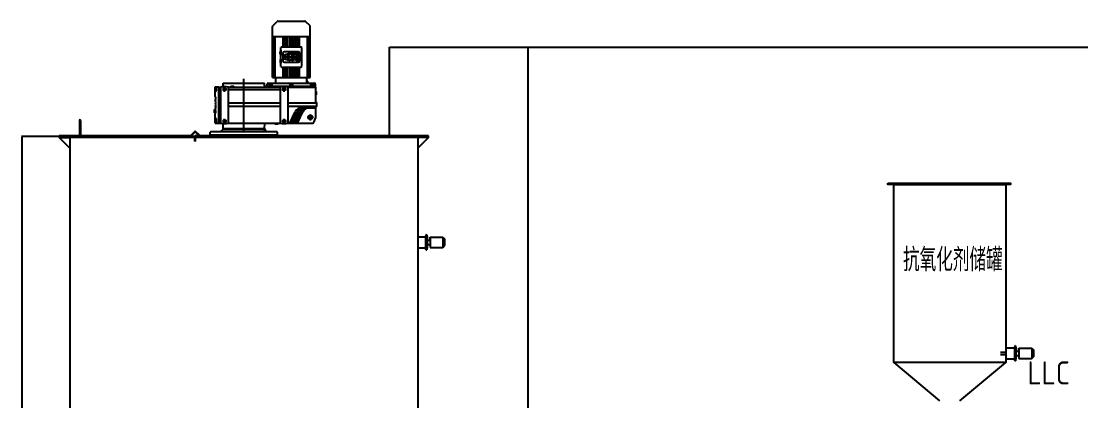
# Model space of a CAD drawing. Header units: millimetres. Extents: x 1783 to 21704, y 2913 to 17571.
# Drawn here: x 11155 to 16667, y 7402 to 9375 of the extents above; entities that cross this region are included whole.
import ezdxf

# ---------------------------------------------------------------- set-up
doc = ezdxf.new("R2010")
doc.units = ezdxf.units.MM
doc.linetypes.add('CENTER', pattern=[2, 1.25, -0.25, 0.25, -0.25])
doc.linetypes.add('DASHED', pattern=[0.75, 0.5, -0.25])
for name, color, linetype in [('00', 7, 'Continuous'), ('1', 1, 'Continuous'), ('2', 2, 'DASHED'), ('3', 3, 'CENTER')]:
    doc.layers.add(name, color=color, linetype=linetype)
doc.styles.add('HZ', font='gbenor.shx', dxfattribs={"bigfont": 'gbcbig.shx'})
doc.dimstyles.new('ISO-25', dxfattribs={"dimtxt": 2.5, "dimasz": 2.5, "dimexe": 1.25, "dimexo": 0.625, "dimtad": 1, "dimtxsty": 'Standard', "dimcen": 2.5, "dimadec": 0, "dimazin": 0, "dimtfac": 1, "dimtmove": 0, "dimatfit": 3, "dimfxl": 1, "dimarcsym": 0})

# ---------------------------------------------------------------- blocks, each defined once
blk = doc.blocks.new('*D20')
at = {"color": 0, "lineweight": -2, "transparency": 16777216}
for p, q in [((11352.9, 8775.9), (11157.5, 8775.9)), ((11158.8, 8773.4), (11158.8, 6278.4)), ((11407.9, 6275.9), (11157.5, 6275.9))]:
    blk.add_line(p, q, dxfattribs=at)
at = {"color": 0, "transparency": 16777216}
for points in [[(11158.4, 8773.4), (11159.2, 8773.4), (11158.8, 8775.9)], [(11158.4, 6278.4), (11159.2, 6278.4), (11158.8, 6275.9)]]:
    blk.add_solid(points, dxfattribs=at)
at = {"layer": 'Defpoints', "color": 0, "transparency": 16777216}
for p in [(11353.6, 8775.9), (11158.8, 6275.9), (11408.6, 6275.9)]:
    blk.add_point(p, dxfattribs=at)
at = {"color": 0, "transparency": 16777216, "insert": (11156.9, 7525.9), "char_height": 2.5, "attachment_point": 5, "rotation": 90}
blk.add_mtext('2500', dxfattribs=at)

msp = doc.modelspace()

# ---------------------------------------------------------------- linework, layer by layer
for p, q in [((12463.536, 9350.899), (12486.607, 9373.97)), ((12490.142, 9375.435), (12560.571, 9375.435)), ((12560.571, 9375.435), (12631, 9375.435)), ((12657.607, 9350.899), (12634.536, 9373.97)), ((12462.071, 9296.435), (12462.071, 9347.364)), ((12659.071, 9296.435), (12659.071, 9347.364)), ((12462.071, 9082.935), (12462.071, 9296.435)), ((12462.071, 9296.435), (12560.571, 9296.435)), ((12467.071, 9082.935), (12467.071, 9296.435)), ((12467.071, 9296.435), (12467.071, 9296.435)), ((12477.071, 9082.935), (12477.071, 9296.435)), ((12477.071, 9296.435), (12477.071, 9296.435)), ((12518.571, 9242.435), (12518.571, 9296.435)), ((12518.571, 9296.435), (12518.571, 9296.435)), ((12529.071, 9242.435), (12529.071, 9296.435)), ((12529.071, 9296.435), (12529.071, 9296.435)), ((12539.571, 9242.435), (12539.571, 9296.435)), ((12539.571, 9296.435), (12539.571, 9296.435)), ((12550.071, 9242.435), (12550.071, 9296.435)), ((12550.071, 9296.435), (12550.071, 9296.435)), ((12560.571, 9242.435), (12560.571, 9296.435)), ((12560.571, 9296.435), (12659.071, 9296.435)), ((12571.071, 9242.435), (12571.071, 9296.435)), ((12571.071, 9296.435), (12571.071, 9296.435)), ((12581.571, 9242.435), (12581.571, 9296.435)), ((12581.571, 9296.435), (12581.571, 9296.435)), ((12592.071, 9242.435), (12592.071, 9296.435)), ((12592.071, 9296.435), (12592.071, 9296.435)), ((12602.571, 9242.435), (12602.571, 9296.435)), ((12602.571, 9296.435), (12602.571, 9296.435)), ((12644.071, 9082.935), (12644.071, 9296.435)), ((12644.071, 9296.435), (12644.071, 9296.435)), ((12654.071, 9082.935), (12654.071, 9296.435)), ((12654.071, 9296.435), (12654.071, 9296.435)), ((12659.071, 9082.935), (12659.071, 9296.435)), ((12659.071, 9296.435), (12659.071, 9296.435)), ((12659.071, 9296.435), (12659.071, 9296.435)), ((12505.071, 9225.435), (12506.071, 9225.435)), ((12505.071, 9197.435), (12505.071, 9225.435)), ((12506.071, 9225.435), (12506.071, 9238.435)), ((12506.071, 9225.435), (12506.071, 9197.435)), ((12510.071, 9242.435), (12611.071, 9242.435)), ((12516.971, 9208.645), (12516.971, 9170.225)), ((12523.721, 9201.295), (12556.944, 9210.197)), ((12595.87, 9216.946), (12525.273, 9216.946)), ((12556.944, 9210.197), (12556.944, 9203.21)), ((12570.442, 9210.197), (12563.693, 9210.197)), ((12563.693, 9210.197), (12563.693, 9190.996)), ((12570.442, 9197.745), (12570.442, 9210.197)), ((12583.932, 9210.197), (12577.183, 9210.197)), ((12577.183, 9210.197), (12577.183, 9197.745)), ((12583.932, 9197.745), (12583.932, 9210.197)), ((12597.422, 9210.197), (12590.673, 9210.197)), ((12590.673, 9210.197), (12590.673, 9197.745)), ((12597.422, 9190.996), (12597.422, 9210.197)), ((12604.171, 9170.225), (12604.171, 9208.645)), ((12615.071, 9140.435), (12615.071, 9238.435)), ((13071.787, 8778.935), (13071.787, 9241.251)), ((13071.787, 9241.251), (19014.697, 9241.251)), ((13793.024, 5384.938), (13793.024, 9241.251)), ((12506.071, 9197.435), (12505.071, 9197.435)), ((12505.071, 9177.435), (12506.071, 9177.435)), ((12505.071, 9157.435), (12505.071, 9177.435)), ((12506.071, 9157.435), (12505.071, 9157.435)), ((12506.071, 9177.435), (12506.071, 9197.435)), ((12506.071, 9177.435), (12506.071, 9157.435)), ((12506.071, 9140.435), (12506.071, 9157.435)), ((12523.721, 9194.308), (12523.721, 9201.295)), ((12541.906, 9189.435), (12523.721, 9194.308)), ((12523.721, 9184.562), (12541.906, 9189.435)), ((12523.721, 9177.575), (12523.721, 9184.562)), ((12556.944, 9168.672), (12523.721, 9177.575)), ((12525.273, 9161.923), (12595.87, 9161.923)), ((12556.944, 9203.21), (12536.759, 9197.801)), ((12536.759, 9197.801), (12556.944, 9192.393)), ((12556.944, 9186.477), (12536.759, 9181.068)), ((12536.759, 9181.068), (12556.944, 9175.66)), ((12556.944, 9192.393), (12556.944, 9186.477)), ((12556.944, 9175.66), (12556.944, 9168.672)), ((12563.693, 9190.996), (12597.422, 9190.996)), ((12563.693, 9185.798), (12563.693, 9168.672)), ((12570.442, 9168.672), (12563.693, 9168.672)), ((12570.442, 9187.874), (12565.769, 9187.874)), ((12577.183, 9197.745), (12570.442, 9197.745)), ((12590.673, 9176.427), (12570.442, 9187.874)), ((12590.673, 9168.672), (12570.442, 9180.119)), ((12570.442, 9180.119), (12570.442, 9168.672)), ((12590.673, 9197.745), (12583.932, 9197.745)), ((12597.422, 9187.874), (12590.673, 9187.874)), ((12590.673, 9187.874), (12590.673, 9176.427)), ((12590.673, 9168.672), (12595.347, 9168.672)), ((12597.422, 9170.748), (12597.422, 9187.874)), ((12510.071, 9136.435), (12611.071, 9136.435)), ((12518.571, 9082.935), (12518.571, 9136.435)), ((12529.071, 9082.935), (12529.071, 9136.435)), ((12539.571, 9082.935), (12539.571, 9136.435)), ((12550.071, 9082.935), (12550.071, 9136.435)), ((12560.571, 9082.935), (12560.571, 9136.435)), ((12571.071, 9082.935), (12571.071, 9136.435)), ((12581.571, 9082.935), (12581.571, 9136.435)), ((12592.071, 9082.935), (12592.071, 9136.435)), ((12602.571, 9082.935), (12602.571, 9136.435)), ((12201.697, 9034.572), (12206.071, 9040.935)), ((12206.071, 9052.935), (12421.071, 9052.935)), ((12206.071, 9040.935), (12206.071, 9052.935)), ((12421.071, 9040.935), (12421.071, 9052.935)), ((12426.571, 9032.935), (12421.071, 9040.935)), ((12435.571, 9037.935), (12435.571, 9048.935)), ((12439.571, 9052.935), (12475.571, 9052.935)), ((12462.071, 9082.935), (12659.071, 9082.935)), ((12475.571, 9052.935), (12645.571, 9052.935)), ((12479.571, 9082.935), (12641.571, 9082.935)), ((12479.571, 9056.935), (12479.571, 9082.935)), ((12641.571, 9056.935), (12641.571, 9082.935)), ((12641.572, 9063.435), (12646.072, 9063.435)), ((12641.572, 9056.845), (12641.572, 9063.435)), ((12645.571, 9052.935), (12681.571, 9052.935)), ((12646.072, 9052.935), (12646.072, 9063.435)), ((12685.571, 9037.935), (12685.571, 9048.935)), ((12165.071, 9034.435), (12183.071, 9034.435)), ((12165.071, 8986.362), (12165.071, 9034.435)), ((12165.071, 9010.435), (12168.571, 9010.435)), ((12165.772, 9018.56), (12165.772, 9028.31)), ((12166.357, 9029.935), (12171.072, 9029.935)), ((12166.357, 9026.685), (12171.072, 9026.685)), ((12166.357, 9020.185), (12171.072, 9020.185)), ((12166.357, 9016.935), (12171.072, 9016.935)), ((12171.071, 9012.935), (12171.071, 9034.435)), ((12171.072, 9016.935), (12171.072, 9029.935)), ((12183.071, 8845.935), (12183.071, 9034.435)), ((12183.071, 9032.945), (12193.571, 9032.945)), ((12183.071, 9032.935), (12193.571, 9032.935)), ((12193.571, 8845.945), (12193.571, 9032.945)), ((12233.571, 9032.945), (12245.071, 9032.945)), ((12233.571, 8845.945), (12233.571, 9032.945)), ((12233.571, 9020.945), (12503.571, 9020.945)), ((12245.071, 9037.435), (12262.071, 9037.435)), ((12245.071, 9032.935), (12245.071, 9037.435)), ((12245.071, 9032.935), (12262.071, 9032.935)), ((12262.071, 9032.935), (12262.071, 9037.435)), ((12262.071, 9032.945), (12503.571, 9032.945)), ((12426.571, 9032.935), (12435.571, 9032.935)), ((12435.571, 9037.935), (12685.571, 9037.935)), ((12435.571, 9032.935), (12435.571, 9037.935)), ((12503.571, 8845.945), (12503.571, 9032.945)), ((12543.571, 9032.945), (12685.571, 9032.945)), ((12543.571, 8845.945), (12543.571, 9032.945)), ((12685.571, 9032.935), (12685.571, 9037.935)), ((12685.571, 9037.935), (12685.571, 9037.935)), ((12685.571, 9032.935), (12688.571, 9032.935)), ((12688.571, 8952.185), (12688.571, 9032.935)), ((12688.571, 9010.435), (12691.072, 9010.435)), ((12688.571, 8993.435), (12691.072, 8993.435)), ((12691.072, 8993.435), (12691.072, 9010.435)), ((12233.571, 8951.445), (12503.571, 8951.445)), ((12233.571, 8933.445), (12503.571, 8933.445)), ((12543.571, 8951.445), (12688.571, 8951.445)), ((12543.571, 8933.445), (12688.571, 8933.445)), ((12688.571, 8876.948), (12688.571, 8932.685)), ((12689.321, 8951.435), (12691.821, 8951.435)), ((12689.321, 8933.435), (12691.821, 8933.435)), ((12692.571, 8934.185), (12692.571, 8950.685)), ((12161.571, 8898.935), (12161.571, 8915.935)), ((12161.571, 8915.935), (12165.088, 8915.935)), ((12161.571, 8898.935), (12166.071, 8898.935)), ((12165.071, 8845.935), (12165.071, 8894.008)), ((12166.071, 8898.935), (12166.071, 8909.44)), ((12553.071, 8845.945), (12580.45, 8904.659)), ((12561.043, 8845.945), (12588.422, 8904.659)), ((12569.015, 8845.945), (12596.394, 8904.659)), ((12576.986, 8845.945), (12604.365, 8904.659)), ((12584.958, 8845.945), (12612.337, 8904.659)), ((12592.93, 8845.945), (12620.308, 8904.659)), ((12613.077, 8925.445), (12688.571, 8925.445)), ((12677.183, 8848.988), (12688.177, 8875.001)), ((11458.123, 8858.935), (11458.123, 8778.935)), ((11465.109, 8778.935), (11465.109, 8858.935)), ((12165.071, 8869.935), (12168.571, 8869.935)), ((12165.071, 8845.935), (12183.071, 8845.935)), ((12165.772, 8852.06), (12165.772, 8861.81)), ((12166.357, 8863.435), (12171.072, 8863.435)), ((12166.357, 8860.185), (12171.072, 8860.185)), ((12166.357, 8853.685), (12171.072, 8853.685)), ((12166.357, 8850.435), (12171.072, 8850.435)), ((12171.071, 8845.935), (12171.071, 8867.435)), ((12171.072, 8850.435), (12171.072, 8863.435)), ((12183.071, 8845.945), (12193.571, 8845.945)), ((12183.071, 8845.935), (12193.611, 8845.935)), ((12206.071, 8817.935), (12205.165, 8843.881)), ((12233.571, 8845.945), (12503.571, 8845.945)), ((12407.971, 8845.945), (12421.071, 8845.945)), ((12407.971, 8845.945), (12407.971, 8845.945)), ((12421.071, 8817.935), (12422.049, 8845.935)), ((12422.049, 8845.935), (12475.071, 8845.935)), ((12475.071, 8845.935), (12492.071, 8845.935)), ((12475.071, 8841.435), (12475.071, 8845.935)), ((12475.071, 8841.435), (12492.071, 8841.435)), ((12492.071, 8845.935), (12503.611, 8845.935)), ((12492.071, 8841.435), (12492.071, 8845.935)), ((12543.532, 8845.935), (12672.578, 8845.935)), ((12543.571, 8845.945), (12592.93, 8845.945)), ((11353.571, 8769.935), (11353.571, 8778.935)), ((11353.571, 8769.935), (11408.571, 8714.935)), ((12060.691, 8804.391), (12035.236, 8778.935)), ((12060.691, 8800.148), (12036.478, 8775.935)), ((12059.191, 8750.935), (12059.191, 8778.935)), ((12059.191, 8778.935), (12313.571, 8778.935)), ((12084.026, 8781.056), (12060.691, 8804.391)), ((12081.905, 8778.935), (12060.691, 8800.148)), ((12062.191, 8750.935), (12062.191, 8775.935)), ((12084.026, 8781.056), (12081.905, 8778.935)), ((12138.571, 8783.935), (12138.571, 8797.935)), ((12138.571, 8783.935), (12313.571, 8783.935)), ((12138.571, 8783.935), (12138.571, 8778.935)), ((12142.571, 8801.935), (12191.433, 8801.935)), ((12188.571, 8778.935), (12188.571, 8783.935)), ((12188.571, 8783.935), (12188.571, 8783.935)), ((12188.571, 8778.935), (12283.571, 8778.935)), ((12191.433, 8801.935), (12313.571, 8801.935)), ((12197.561, 8804.792), (12200.617, 8808.435)), ((12200.617, 8808.435), (12205.136, 8813.819)), ((12206.071, 8816.391), (12206.071, 8817.935)), ((12206.071, 8817.935), (12206.071, 8817.935)), ((12206.071, 8817.935), (12313.571, 8817.935)), ((12206.071, 8817.935), (12313.571, 8817.935)), ((12206.071, 8814.935), (12313.571, 8814.935)), ((12270.571, 8817.945), (12356.571, 8817.945)), ((12313.571, 8817.935), (12421.071, 8817.935)), ((12313.571, 8817.935), (12421.071, 8817.935)), ((12313.571, 8814.935), (12421.071, 8814.935)), ((12313.571, 8801.935), (12435.71, 8801.935)), ((12313.571, 8783.935), (12488.571, 8783.935)), ((12343.571, 8778.935), (12438.571, 8778.935)), ((12421.071, 8816.391), (12421.071, 8817.935)), ((12426.526, 8808.435), (12422.007, 8813.819)), ((12429.582, 8804.792), (12426.526, 8808.435)), ((12435.71, 8801.935), (12484.571, 8801.935)), ((12438.571, 8778.935), (12438.571, 8783.935)), ((12438.571, 8783.935), (12438.571, 8783.935)), ((12488.571, 8783.935), (12488.571, 8797.935)), ((12488.571, 8783.935), (12488.571, 8778.935)), ((13273.571, 8769.935), (13218.571, 8714.935)), ((13273.571, 8769.935), (13273.571, 8778.935)), ((13218.571, 8254.435), (13258.572, 8254.435)), ((13260.572, 8262.93), (13258.572, 8256.311)), ((13262.572, 8264.685), (13260.572, 8264.685)), ((13262.572, 8264.685), (13264.572, 8264.685)), ((13264.572, 8262.93), (13266.572, 8256.311)), ((13266.572, 8237.248), (13282.194, 8237.248)), ((13266.572, 8214.622), (13282.194, 8214.622)), ((13282.194, 8235.935), (13282.194, 8252.415)), ((13282.194, 8252.415), (13282.194, 8199.455)), ((13282.194, 8252.415), (13348.444, 8252.415)), ((13348.444, 8252.415), (13348.444, 8199.455)), ((13348.444, 8252.415), (13357.933, 8243.349)), ((13357.933, 8243.349), (13357.933, 8208.52)), ((13218.571, 8197.435), (13258.572, 8197.435)), ((13260.572, 8188.94), (13258.572, 8195.558)), ((13262.572, 8187.185), (13260.572, 8187.185)), ((13262.572, 8187.185), (13264.572, 8187.185)), ((13264.572, 8188.94), (13266.572, 8195.558)), ((13282.194, 8199.455), (13348.444, 8199.455)), ((13348.444, 8199.455), (13357.933, 8208.52)), ((16276.746, 7677.152), (16321.746, 7677.152)), ((16276.746, 7677.152), (16321.746, 7677.152)), ((16276.746, 7677.152), (16321.746, 7677.152)), ((16323.746, 7685.647), (16321.746, 7679.029)), ((16323.746, 7685.647), (16321.746, 7679.029)), ((16325.746, 7687.402), (16323.746, 7687.402)), ((16325.746, 7687.402), (16323.746, 7687.402)), ((16325.746, 7687.402), (16327.746, 7687.402)), ((16327.746, 7685.647), (16329.746, 7679.029)), ((16345.369, 7658.652), (16345.369, 7675.132)), ((16345.369, 7675.132), (16345.369, 7622.172)), ((16345.369, 7675.132), (16411.619, 7675.132)), ((16411.619, 7675.132), (16411.619, 7622.172)), ((16411.619, 7675.132), (16421.107, 7666.067)), ((16421.107, 7666.067), (16421.107, 7631.238)), ((16249.753, 7654.652), (16276.746, 7654.652)), ((16249.753, 7642.652), (16276.746, 7642.652)), ((16276.746, 7620.152), (16321.746, 7620.152)), ((16276.746, 7620.152), (16321.746, 7620.152)), ((16276.746, 7620.152), (16321.746, 7620.152)), ((16323.746, 7611.657), (16321.746, 7618.276)), ((16323.746, 7611.657), (16321.746, 7618.276)), ((16325.746, 7609.902), (16323.746, 7609.902)), ((16325.746, 7609.902), (16323.746, 7609.902)), ((16325.746, 7609.902), (16327.746, 7609.902)), ((16327.746, 7611.657), (16329.746, 7618.276)), ((16329.746, 7659.965), (16345.369, 7659.965)), ((16329.746, 7637.339), (16345.369, 7637.339)), ((16345.369, 7622.172), (16411.619, 7622.172)), ((16411.619, 7622.172), (16421.107, 7631.238)), ((15693.664, 7601.226), (15932.328, 7401.838)), ((16038.082, 7401.838), (16276.746, 7601.226))]:
    msp.add_line(p, q)
for points in [[(15663.812, 8533.73), (16300.855, 8533.73), (16300.855, 8526.529), (15663.812, 8526.529)], [(15693.664, 8526.529), (16276.746, 8526.529), (16276.746, 7601.226), (15693.664, 7601.226)]]:
    msp.add_lwpolyline(points, close=True)
for centre, radius in [((12213.571, 9020.935), 6.4), ((12523.571, 9020.935), 6.4), ((12659.571, 8875.935), 11), ((12213.571, 8855.935), 6.4), ((12523.571, 8855.935), 6.4)]:
    msp.add_circle(centre, radius)
for centre, radius, start, end in [((12490.142, 9370.435), 5, 90, 135), ((12631, 9370.435), 5, 45, 90), ((12467.071, 9347.364), 5, 135, 180), ((12654.071, 9347.364), 5, 0, 45), ((12527.571, 9211.435), 26.5, 148.11, 211.89), ((12510.071, 9238.435), 4, 90, 180), ((12525.273, 9208.645), 8.301, 90, 180), ((12595.87, 9208.645), 8.301, 0, 90), ((12611.071, 9238.435), 4, 0, 90), ((12520.271, 9167.435), 18.167, 146.6, 213.4), ((12525.273, 9170.225), 8.301, 180, 270), ((12565.769, 9185.798), 2.075, 90, 180), ((12595.347, 9170.748), 2.075, 270, 0), ((12595.87, 9170.225), 8.301, 270, 0), ((12510.071, 9140.435), 4, 180, 270), ((12611.071, 9140.435), 4, 270, 0), ((12439.571, 9048.935), 4, 90, 180), ((12475.571, 9056.935), 4, 270, 0), ((12645.571, 9056.935), 4, 180, 270), ((12681.571, 9048.935), 4, 0, 90), ((12150.453, 8977.685), 17, 338.43, 30.69), ((12150.453, 8977.685), 17, 338.43, 30.69), ((12168.322, 9028.31), 2.549, 140.4, 180), ((12168.322, 9028.31), 2.549, 180, 219.6), ((12175.093, 9023.435), 9.32, 159.59, 200.41), ((12168.322, 9018.56), 2.549, 140.4, 180), ((12168.322, 9018.56), 2.549, 180, 219.6), ((12168.571, 9012.935), 2.5, 270, 0), ((12213.571, 8954.195), 81.25, 75.75, 104.25), ((12523.571, 8954.195), 81.25, 75.75, 104.25), ((12182.071, 8965.185), 17, 158.43, 201.57), ((12182.071, 8965.185), 17, 158.43, 201.57), ((12182.071, 8940.185), 17, 158.43, 180), ((12182.071, 8940.185), 17, 158.43, 180), ((12182.071, 8940.185), 17, 180, 201.57), ((12150.453, 8952.685), 17, 338.43, 21.57), ((12150.453, 8952.685), 17, 338.43, 21.57), ((12150.453, 8927.685), 17, 338.43, 21.57), ((12689.321, 8952.185), 0.75, 180, 270), ((12689.321, 8932.685), 0.75, 90, 180), ((12691.821, 8950.685), 0.75, 0, 90), ((12691.821, 8934.185), 0.75, 270, 0), ((12182.071, 8915.185), 17, 158.43, 201.57), ((12150.453, 8902.685), 17, 329.31, 21.57), ((12613.077, 8889.445), 36, 90, 155), ((12621.049, 8889.445), 36, 90, 155), ((12629.021, 8889.445), 36, 90, 155), ((12636.992, 8889.445), 36, 90, 155), ((12644.964, 8889.445), 36, 90, 155), ((12652.936, 8889.445), 36, 90, 155), ((12683.571, 8876.948), 5, 337.09, 0), ((11461.616, 8858.935), 3.493, 0, 180), ((12168.322, 8861.81), 2.549, 140.4, 180), ((12168.322, 8861.81), 2.549, 180, 219.6), ((12175.093, 8856.935), 9.32, 159.59, 200.41), ((12168.322, 8852.06), 2.549, 140.4, 180), ((12168.322, 8852.06), 2.549, 180, 219.6), ((12168.571, 8867.435), 2.5, 0, 90), ((12213.571, 8924.695), 81.25, 255.75, 284.25), ((12523.571, 8924.695), 81.25, 255.75, 284.25), ((12672.578, 8850.935), 5, 270, 337.09), ((12142.571, 8797.935), 4, 90, 180), ((12191.433, 8809.935), 8, 270, 320), ((12202.071, 8816.391), 4, 320, 0), ((12425.071, 8816.391), 4, 180, 220), ((12435.71, 8809.935), 8, 220, 270), ((12484.571, 8797.935), 4, 0, 90)]:
    msp.add_arc(centre, radius, start, end)
at = {"layer": '00', "color": 7}
for p, q in [((12035.236, 8778.935), (11353.571, 8778.935)), ((12032.694, 8775.935), (11353.571, 8775.935)), ((11353.571, 8769.935), (11408.571, 8769.935)), ((11408.571, 8775.935), (11408.571, 6275.935)), ((11408.571, 8775.935), (11408.572, 8775.935)), ((13273.571, 8775.935), (11413.571, 8775.935)), ((13213.571, 8770.935), (11413.571, 8770.935)), ((13273.571, 8778.935), (12059.191, 8778.935)), ((13218.571, 8775.935), (13218.571, 6275.935)), ((13218.571, 8775.935), (13218.571, 8775.935)), ((13273.571, 8769.935), (13218.571, 8769.935)), ((12062.191, 8750.935), (12059.191, 8750.935)), ((13258.572, 8256.311), (13258.572, 8195.558)), ((13260.572, 8264.685), (13260.572, 8187.185)), ((13262.572, 8264.685), (13262.572, 8187.185)), ((13262.572, 8264.685), (13262.572, 8187.185)), ((13262.572, 8264.685), (13262.572, 8187.185)), ((13264.572, 8264.685), (13264.572, 8187.185)), ((13266.572, 8256.311), (13266.572, 8195.558)), ((16321.746, 7679.029), (16321.746, 7618.276)), ((16321.746, 7679.029), (16321.746, 7618.276)), ((16323.746, 7687.402), (16323.746, 7609.902)), ((16323.746, 7687.402), (16323.746, 7609.902)), ((16325.746, 7687.402), (16325.746, 7609.902)), ((16325.746, 7687.402), (16325.746, 7609.902)), ((16325.746, 7687.402), (16325.746, 7609.902)), ((16325.746, 7687.402), (16325.746, 7609.902)), ((16327.746, 7687.402), (16327.746, 7609.902)), ((16329.746, 7679.029), (16329.746, 7618.276))]:
    msp.add_line(p, q, dxfattribs=at)
at = {"layer": '1'}
for centre in [(12213.571, 9020.935), (12523.571, 9020.935), (12213.571, 8855.935), (12523.571, 8855.935)]:
    msp.add_arc(centre, 8, 340, 250, dxfattribs=at)
at = {"layer": '2'}
for p, q in [((12446.071, 9037.935), (12446.071, 9052.935)), ((12460.071, 9037.935), (12460.071, 9052.935)), ((12553.571, 9037.935), (12553.571, 9052.935)), ((12553.571, 9037.935), (12553.571, 9052.935)), ((12553.571, 9037.935), (12553.571, 9052.935)), ((12553.571, 9037.935), (12553.571, 9052.935)), ((12567.571, 9037.935), (12567.571, 9052.935)), ((12567.571, 9037.935), (12567.571, 9052.935)), ((12567.571, 9037.935), (12567.571, 9052.935)), ((12567.571, 9037.935), (12567.571, 9052.935)), ((12661.071, 9037.935), (12661.071, 9052.935)), ((12675.071, 9037.935), (12675.071, 9052.935)), ((12421.071, 8807.935), (12421.071, 8817.935)), ((12425.071, 8803.935), (12430.419, 8803.935))]:
    msp.add_line(p, q, dxfattribs=at)
msp.add_arc((12425.071, 8807.935), 4, 180, 270, dxfattribs=at)
at = {"layer": '3'}
for p, q in [((12313.571, 8794.435), (12313.571, 9076.435)), ((12453.071, 9037.935), (12453.071, 9052.935)), ((12560.571, 9037.935), (12560.571, 9052.935)), ((12560.571, 9037.935), (12560.571, 9052.935)), ((12560.571, 9037.935), (12560.571, 9052.935)), ((12668.071, 9037.935), (12668.071, 9052.935)), ((12201.571, 9020.935), (12225.571, 9020.935)), ((12213.571, 9008.935), (12213.571, 9032.935)), ((12511.571, 9020.935), (12535.571, 9020.935)), ((12523.571, 9008.935), (12523.571, 9032.935)), ((12643.071, 8875.935), (12676.071, 8875.935)), ((12659.571, 8859.435), (12659.571, 8892.435)), ((12201.571, 8855.935), (12225.571, 8855.935)), ((12213.571, 8843.935), (12213.571, 8867.935)), ((12511.571, 8855.935), (12535.571, 8855.935)), ((12523.571, 8843.935), (12523.571, 8867.935))]:
    msp.add_line(p, q, dxfattribs=at)

# ---------------------------------------------------------------- texts
at = {"color": 3, "ltscale": 100, "char_height": 120, "attachment_point": 5, "style": 'HZ'}
for s, insert in [('\\A1;抗氧化剂储罐', (16001.613, 8134.679)), ('\\A1;LLC', (16499.804, 7546.959))]:
    msp.add_mtext(s, dxfattribs=dict(at, insert=insert))

# ---------------------------------------------------------------- dimensions: what is measured, and where the dimension line sits
dim = msp.add_linear_dim(base=(11158.779, 6275.935), p1=(11353.571, 8775.935), p2=(11408.571, 6275.935), angle=90, dimstyle='ISO-25')
dim.commit()
dim.dimension.update_dxf_attribs({"geometry": '*D20', "text_midpoint": (11156.904, 7525.935)})

doc.saveas('drawing.dxf')
